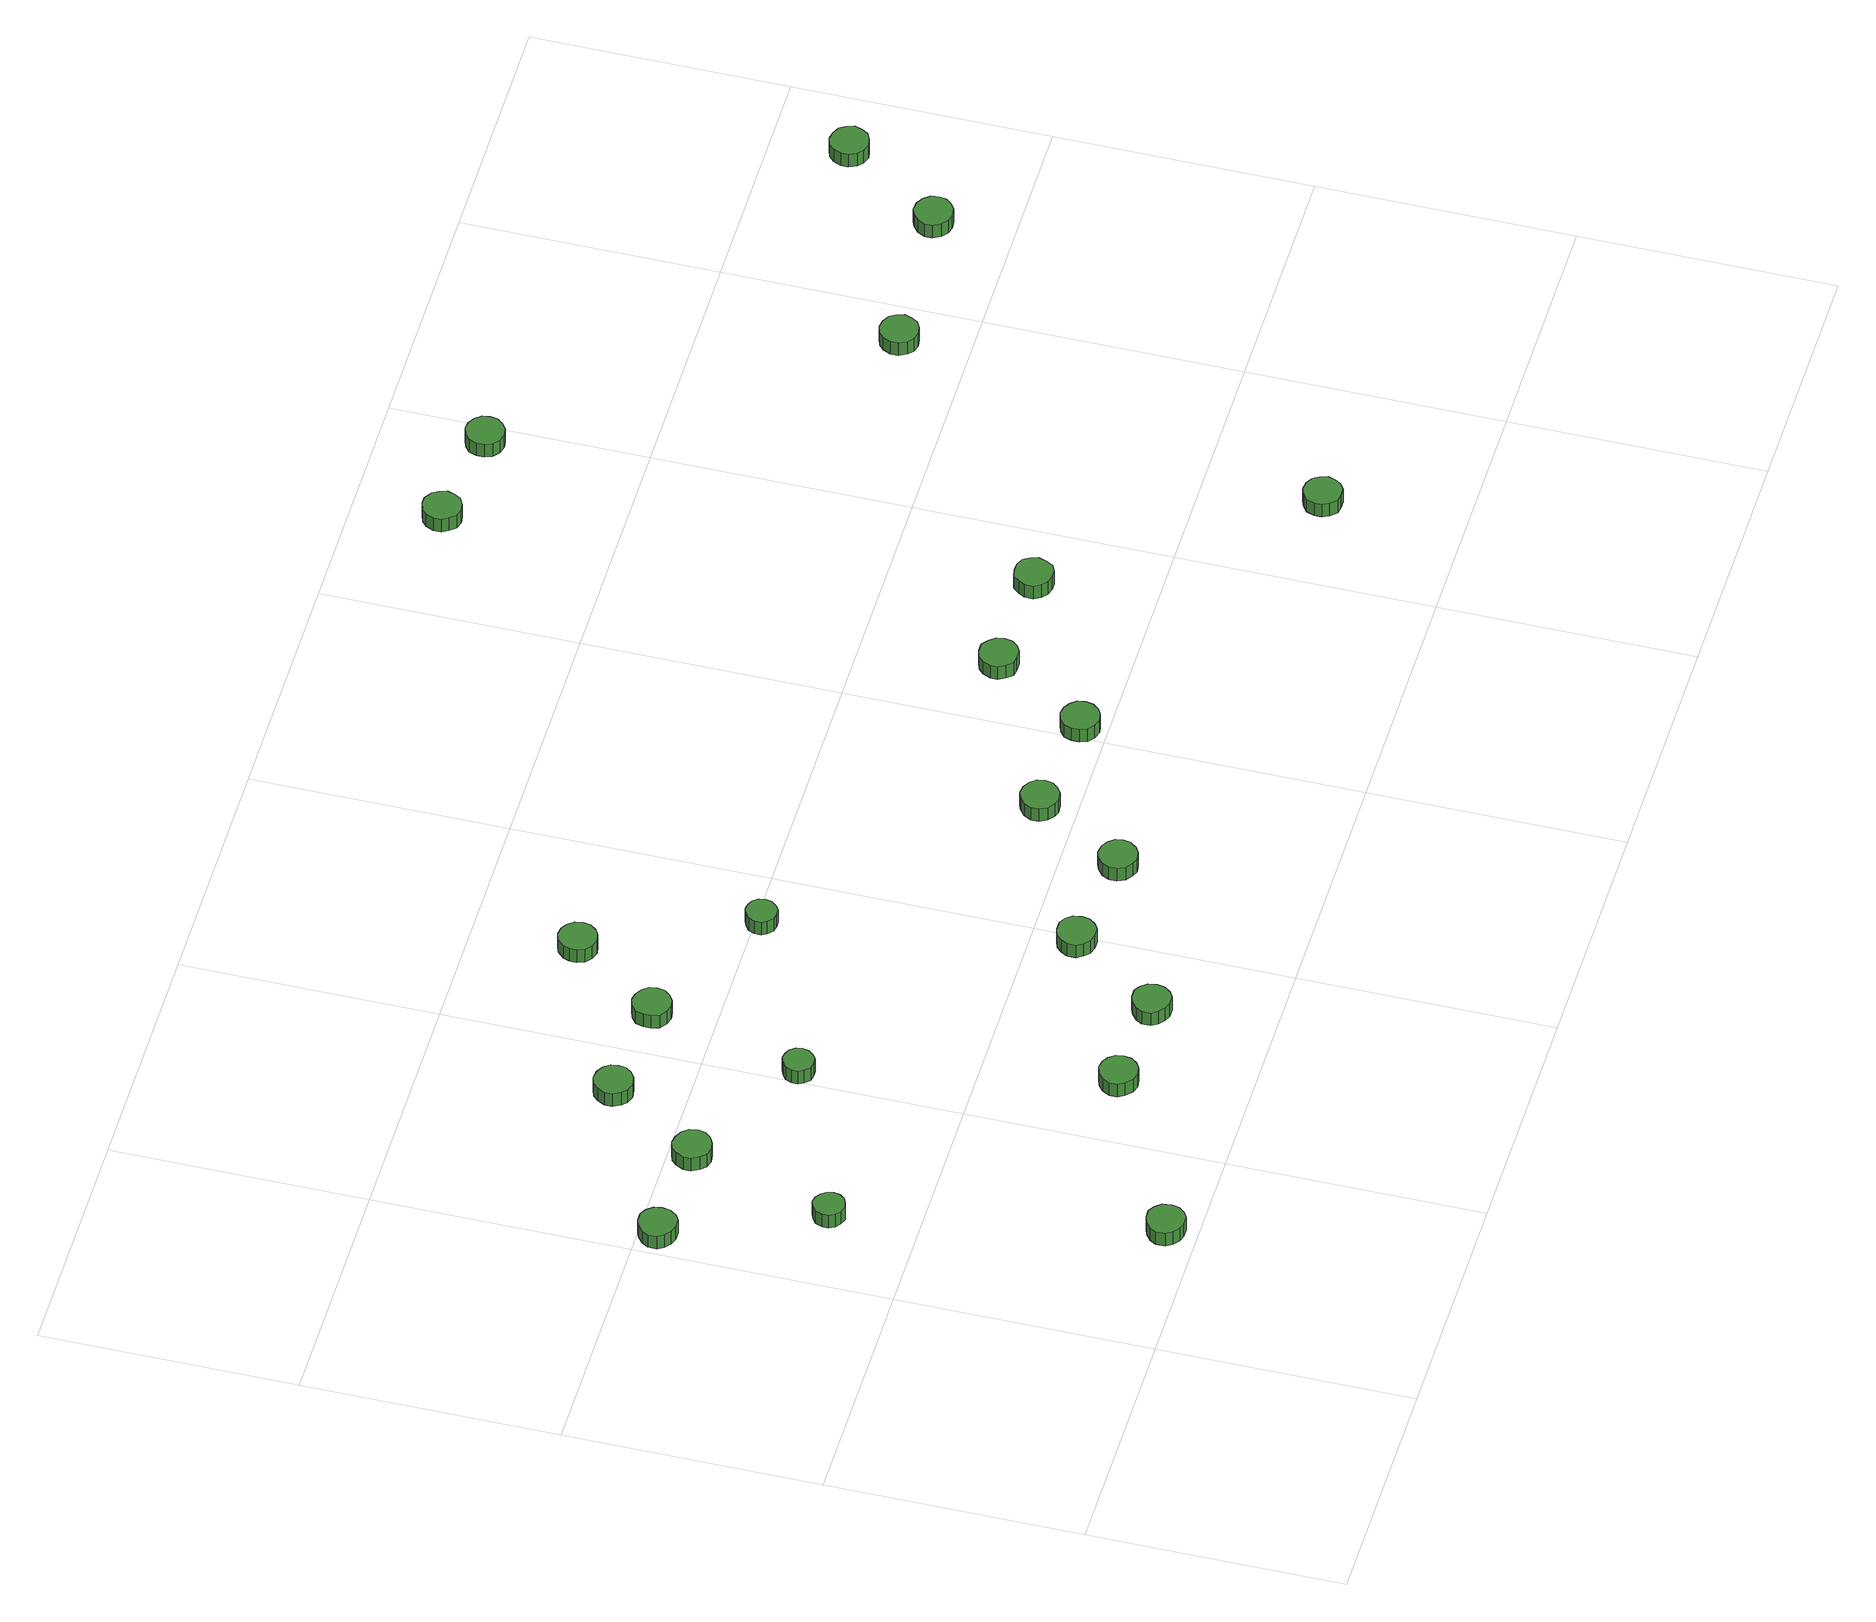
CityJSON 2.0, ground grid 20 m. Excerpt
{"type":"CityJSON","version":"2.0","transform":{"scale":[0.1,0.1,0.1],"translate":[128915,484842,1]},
"CityObjects":{
"tree1":{"type":"SolitaryVegetationObject","attributes":{"function":"something"},"geometry":[{"type":"MultiSurface","lod":"1","boundaries":[[[0,1,2,3,4,5,6,7,8,9,10,11,12,13,14]],[[15,16,17,18,19,20,21,22,23,24,25,26,27,28,29]],[[0,29,28,1]],[[1,28,27,2]],[[2,27,26,3]],[[3,26,25,4]],[[4,25,24,5]],[[5,24,23,6]],[[6,23,22,7]],[[7,22,21,8]],[[8,21,20,9]],[[9,20,19,10]],[[10,19,18,11]],[[11,18,17,12]],[[12,17,16,13]],[[13,16,15,14]],[[14,15,29,0]]]}]},
"tree2":{"type":"SolitaryVegetationObject","attributes":{"function":"something"},"geometry":[{"type":"MultiSurface","lod":"1","boundaries":[[[30,31,32,33,34,35,36,37,38,39,40,41,42,43,44]],[[45,46,47,48,49,50,51,52,53,54,55,56,57,58,59]],[[30,59,58,31]],[[31,58,57,32]],[[32,57,56,33]],[[33,56,55,34]],[[34,55,54,35]],[[35,54,53,36]],[[36,53,52,37]],[[37,52,51,38]],[[38,51,50,39]],[[39,50,49,40]],[[40,49,48,41]],[[41,48,47,42]],[[42,47,46,43]],[[43,46,45,44]],[[44,45,59,30]]]}]},
"tree3":{"type":"SolitaryVegetationObject","attributes":{"function":"something"},"geometry":[{"type":"MultiSurface","lod":"1","boundaries":[[[60,61,62,63,64,65,66,67,68,69,70,71,72,73,74]],[[75,76,77,78,79,80,81,82,83,84,85,86,87,88,89]],[[60,89,88,61]],[[61,88,87,62]],[[62,87,86,63]],[[63,86,85,64]],[[64,85,84,65]],[[65,84,83,66]],[[66,83,82,67]],[[67,82,81,68]],[[68,81,80,69]],[[69,80,79,70]],[[70,79,78,71]],[[71,78,77,72]],[[72,77,76,73]],[[73,76,75,74]],[[74,75,89,60]]]}]},
"tree4":{"type":"SolitaryVegetationObject","attributes":{"function":"something"},"geometry":[{"type":"MultiSurface","lod":"1","boundaries":[[[90,91,92,93,94,95,96,97,98,99,100,101,102,103,104]],[[105,106,107,108,109,110,111,112,113,114,115,116,117,118,119]],[[90,119,118,91]],[[91,118,117,92]],[[92,117,116,93]],[[93,116,115,94]],[[94,115,114,95]],[[95,114,113,96]],[[96,113,112,97]],[[97,112,111,98]],[[98,111,110,99]],[[99,110,109,100]],[[100,109,108,101]],[[101,108,107,102]],[[102,107,106,103]],[[103,106,105,104]],[[104,105,119,90]]]}]},
"tree5":{"type":"SolitaryVegetationObject","attributes":{"function":"something"},"geometry":[{"type":"MultiSurface","lod":"1","boundaries":[[[120,121,122,123,124,125,126,127,128,129,130,131,132,133,134]],[[135,136,137,138,139,140,141,142,143,144,145,146,147,148,149]],[[120,149,148,121]],[[121,148,147,122]],[[122,147,146,123]],[[123,146,145,124]],[[124,145,144,125]],[[125,144,143,126]],[[126,143,142,127]],[[127,142,141,128]],[[128,141,140,129]],[[129,140,139,130]],[[130,139,138,131]],[[131,138,137,132]],[[132,137,136,133]],[[133,136,135,134]],[[134,135,149,120]]]}]},
"tree6":{"type":"SolitaryVegetationObject","attributes":{"function":"something"},"geometry":[{"type":"MultiSurface","lod":"1","boundaries":[[[150,151,152,153,154,155,156,157,158,159,160,161,162,163,164]],[[165,166,167,168,169,170,171,172,173,174,175,176,177,178,179]],[[150,179,178,151]],[[151,178,177,152]],[[152,177,176,153]],[[153,176,175,154]],[[154,175,174,155]],[[155,174,173,156]],[[156,173,172,157]],[[157,172,171,158]],[[158,171,170,159]],[[159,170,169,160]],[[160,169,168,161]],[[161,168,167,162]],[[162,167,166,163]],[[163,166,165,164]],[[164,165,179,150]]]}]},
"tree7":{"type":"SolitaryVegetationObject","attributes":{"function":"something"},"geometry":[{"type":"MultiSurface","lod":"1","boundaries":[[[180,181,182,183,184,185,186,187,188,189,190,191,192,193,194]],[[195,196,197,198,199,200,201,202,203,204,205,206,207,208,209]],[[180,209,208,181]],[[181,208,207,182]],[[182,207,206,183]],[[183,206,205,184]],[[184,205,204,185]],[[185,204,203,186]],[[186,203,202,187]],[[187,202,201,188]],[[188,201,200,189]],[[189,200,199,190]],[[190,199,198,191]],[[191,198,197,192]],[[192,197,196,193]],[[193,196,195,194]],[[194,195,209,180]]]}]},
"tree8":{"type":"SolitaryVegetationObject","attributes":{"function":"something"},"geometry":[{"type":"MultiSurface","lod":"1","boundaries":[[[210,211,212,213,214,215,216,217,218,219,220,221,222,223,224]],[[225,226,227,228,229,230,231,232,233,234,235,236,237,238,239]],[[210,239,238,211]],[[211,238,237,212]],[[212,237,236,213]],[[213,236,235,214]],[[214,235,234,215]],[[215,234,233,216]],[[216,233,232,217]],[[217,232,231,218]],[[218,231,230,219]],[[219,230,229,220]],[[220,229,228,221]],[[221,228,227,222]],[[222,227,226,223]],[[223,226,225,224]],[[224,225,239,210]]]}]},
"tree9":{"type":"SolitaryVegetationObject","attributes":{"function":"something"},"geometry":[{"type":"MultiSurface","lod":"1","boundaries":[[[240,241,242,243,244,245,246,247,248,249,250,251,252,253,254]],[[255,256,257,258,259,260,261,262,263,264,265,266,267,268,269]],[[240,269,268,241]],[[241,268,267,242]],[[242,267,266,243]],[[243,266,265,244]],[[244,265,264,245]],[[245,264,263,246]],[[246,263,262,247]],[[247,262,261,248]],[[248,261,260,249]],[[249,260,259,250]],[[250,259,258,251]],[[251,258,257,252]],[[252,257,256,253]],[[253,256,255,254]],[[254,255,269,240]]]}]},
"tree10":{"type":"SolitaryVegetationObject","attributes":{"function":"something"},"geometry":[{"type":"MultiSurface","lod":"1","boundaries":[[[270,271,272,273,274,275,276,277,278,279,280,281,282,283,284]],[[285,286,287,288,289,290,291,292,293,294,295,296,297,298,299]],[[270,299,298,271]],[[271,298,297,272]],[[272,297,296,273]],[[273,296,295,274]],[[274,295,294,275]],[[275,294,293,276]],[[276,293,292,277]],[[277,292,291,278]],[[278,291,290,279]],[[279,290,289,280]],[[280,289,288,281]],[[281,288,287,282]],[[282,287,286,283]],[[283,286,285,284]],[[284,285,299,270]]]}]},
"tree11":{"type":"SolitaryVegetationObject","attributes":{"function":"something"},"geometry":[{"type":"MultiSurface","lod":"1","boundaries":[[[300,301,302,303,304,305,306,307,308,309,310,311,312,313,314]],[[315,316,317,318,319,320,321,322,323,324,325,326,327,328,329]],[[300,329,328,301]],[[301,328,327,302]],[[302,327,326,303]],[[303,326,325,304]],[[304,325,324,305]],[[305,324,323,306]],[[306,323,322,307]],[[307,322,321,308]],[[308,321,320,309]],[[309,320,319,310]],[[310,319,318,311]],[[311,318,317,312]],[[312,317,316,313]],[[313,316,315,314]],[[314,315,329,300]]]}]},
"tree12":{"type":"SolitaryVegetationObject","attributes":{"function":"something"},"geometry":[{"type":"MultiSurface","lod":"1","boundaries":[[[330,331,332,333,334,335,336,337,338,339,340,341,342,343,344]],[[345,346,347,348,349,350,351,352,353,354,355,356,357,358,359]],[[330,359,358,331]],[[331,358,357,332]],[[332,357,356,333]],[[333,356,355,334]],[[334,355,354,335]],[[335,354,353,336]],[[336,353,352,337]],[[337,352,351,338]],[[338,351,350,339]],[[339,350,349,340]],[[340,349,348,341]],[[341,348,347,342]],[[342,347,346,343]],[[343,346,345,344]],[[344,345,359,330]]]}]},
"tree13":{"type":"SolitaryVegetationObject","attributes":{"function":"something"},"geometry":[{"type":"MultiSurface","lod":"1","boundaries":[[[360,361,362,363,364,365,366,367,368,369,370,371,372,373,374]],[[375,376,377,378,379,380,381,382,383,384,385,386,387,388,389]],[[360,389,388,361]],[[361,388,387,362]],[[362,387,386,363]],[[363,386,385,364]],[[364,385,384,365]],[[365,384,383,366]],[[366,383,382,367]],[[367,382,381,368]],[[368,381,380,369]],[[369,380,379,370]],[[370,379,378,371]],[[371,378,377,372]],[[372,377,376,373]],[[373,376,375,374]],[[374,375,389,360]]]}]},
"tree14":{"type":"SolitaryVegetationObject","attributes":{"function":"something"},"geometry":[{"type":"MultiSurface","lod":"1","boundaries":[[[390,391,392,393,394,395,396,397,398,399,400,401,402,403,404]],[[405,406,407,408,409,410,411,412,413,414,415,416,417,418,419]],[[390,419,418,391]],[[391,418,417,392]],[[392,417,416,393]],[[393,416,415,394]],[[394,415,414,395]],[[395,414,413,396]],[[396,413,412,397]],[[397,412,411,398]],[[398,411,410,399]],[[399,410,409,400]],[[400,409,408,401]],[[401,408,407,402]],[[402,407,406,403]],[[403,406,405,404]],[[404,405,419,390]]]}]},
"tree15":{"type":"SolitaryVegetationObject","attributes":{"function":"something"},"geometry":[{"type":"MultiSurface","lod":"1","boundaries":[[[420,421,422,423,424,425,426,427,428,429,430,431,432,433,434]],[[435,436,437,438,439,440,441,442,443,444,445,446,447,448,449]],[[420,449,448,421]],[[421,448,447,422]],[[422,447,446,423]],[[423,446,445,424]],[[424,445,444,425]],[[425,444,443,426]],[[426,443,442,427]],[[427,442,441,428]],[[428,441,440,429]],[[429,440,439,430]],[[430,439,438,431]],[[431,438,437,432]],[[432,437,436,433]],[[433,436,435,434]],[[434,435,449,420]]]}]},
"tree16":{"type":"SolitaryVegetationObject","attributes":{"function":"something"},"geometry":[{"type":"MultiSurface","lod":"1","boundaries":[[[450,451,452,453,454,455,456,457,458,459,460,461,462,463,464]],[[465,466,467,468,469,470,471,472,473,474,475,476,477,478,479]],[[450,479,478,451]],[[451,478,477,452]],[[452,477,476,453]],[[453,476,475,454]],[[454,475,474,455]],[[455,474,473,456]],[[456,473,472,457]],[[457,472,471,458]],[[458,471,470,459]],[[459,470,469,460]],[[460,469,468,461]],[[461,468,467,462]],[[462,467,466,463]],[[463,466,465,464]],[[464,465,479,450]]]}]},
"tree17":{"type":"SolitaryVegetationObject","attributes":{"function":"something"},"geometry":[{"type":"MultiSurface","lod":"1","boundaries":[[[480,481,482,483,484,485,486,487,488,489,490,491,492,493,494]],[[495,496,497,498,499,500,501,502,503,504,505,506,507,508,509]],[[480,509,508,481]],[[481,508,507,482]],[[482,507,506,483]],[[483,506,505,484]],[[484,505,504,485]],[[485,504,503,486]],[[486,503,502,487]],[[487,502,501,488]],[[488,501,500,489]],[[489,500,499,490]],[[490,499,498,491]],[[491,498,497,492]],[[492,497,496,493]],[[493,496,495,494]],[[494,495,509,480]]]}]},
"tree18":{"type":"SolitaryVegetationObject","attributes":{"function":"something"},"geometry":[{"type":"MultiSurface","lod":"1","boundaries":[[[510,511,512,513,514,515,516,517,518,519,520,521,522,523,524]],[[525,526,527,528,529,530,531,532,533,534,535,536,537,538,539]],[[510,539,538,511]],[[511,538,537,512]],[[512,537,536,513]],[[513,536,535,514]],[[514,535,534,515]],[[515,534,533,516]],[[516,533,532,517]],[[517,532,531,518]],[[518,531,530,519]],[[519,530,529,520]],[[520,529,528,521]],[[521,528,527,522]],[[522,527,526,523]],[[523,526,525,524]],[[524,525,539,510]]]}]},
"tree19":{"type":"SolitaryVegetationObject","attributes":{"function":"something"},"geometry":[{"type":"MultiSurface","lod":"1","boundaries":[[[540,541,542,543,544,545,546,547,548,549,550,551,552,553,554]],[[555,556,557,558,559,560,561,562,563,564,565,566,567,568,569]],[[540,569,568,541]],[[541,568,567,542]],[[542,567,566,543]],[[543,566,565,544]],[[544,565,564,545]],[[545,564,563,546]],[[546,563,562,547]],[[547,562,561,548]],[[548,561,560,549]],[[549,560,559,550]],[[550,559,558,551]],[[551,558,557,552]],[[552,557,556,553]],[[553,556,555,554]],[[554,555,569,540]]]}]},
"tree20":{"type":"SolitaryVegetationObject","attributes":{"function":"something"},"geometry":[{"type":"MultiSurface","lod":"1","boundaries":[[[570,571,572,573,574,575,576,577,578,579,580,581,582,583,584]],[[585,586,587,588,589,590,591,592,593,594,595,596,597,598,599]],[[570,599,598,571]],[[571,598,597,572]],[[572,597,596,573]],[[573,596,595,574]],[[574,595,594,575]],[[575,594,593,576]],[[576,593,592,577]],[[577,592,591,578]],[[578,591,590,579]],[[579,590,589,580]],[[580,589,588,581]],[[581,588,587,582]],[[582,587,586,583]],[[583,586,585,584]],[[584,585,599,570]]]}]},
"tree21":{"type":"SolitaryVegetationObject","attributes":{"function":"something"},"geometry":[{"type":"MultiSurface","lod":"1","boundaries":[[[600,601,602,603,604,605,606,607,608,609,610,611,612,613,614]],[[615,616,617,618,619,620,621,622,623,624,625,626,627,628,629]],[[600,629,628,601]],[[601,628,627,602]],[[602,627,626,603]],[[603,626,625,604]],[[604,625,624,605]],[[605,624,623,606]],[[606,623,622,607]],[[607,622,621,608]],[[608,621,620,609]],[[609,620,619,610]],[[610,619,618,611]],[[611,618,617,612]],[[612,617,616,613]],[[613,616,615,614]],[[614,615,629,600]]]}]},
"tree22":{"type":"SolitaryVegetationObject","attributes":{"function":"something"},"geometry":[{"type":"MultiSurface","lod":"1","boundaries":[[[630,631,632,633,634,635,636,637,638,639,640,641,642,643,644]],[[645,646,647,648,649,650,651,652,653,654,655,656,657,658,659]],[[630,659,658,631]],[[631,658,657,632]],[[632,657,656,633]],[[633,656,655,634]],[[634,655,654,635]],[[635,654,653,636]],[[636,653,652,637]],[[637,652,651,638]],[[638,651,650,639]],[[639,650,649,640]],[[640,649,648,641]],[[641,648,647,642]],[[642,647,646,643]],[[643,646,645,644]],[[644,645,659,630]]]}]},
"tree23":{"type":"SolitaryVegetationObject","attributes":{"function":"something"},"geometry":[{"type":"MultiSurface","lod":"1","boundaries":[[[660,661,662,663,664,665,666,667,668,669,670,671,672,673,674]],[[675,676,677,678,679,680,681,682,683,684,685,686,687,688,689]],[[660,689,688,661]],[[661,688,687,662]],[[662,687,686,663]],[[663,686,685,664]],[[664,685,684,665]],[[665,684,683,666]],[[666,683,682,667]],[[667,682,681,668]],[[668,681,680,669]],[[669,680,679,670]],[[670,679,678,671]],[[671,678,677,672]],[[672,677,676,673]],[[673,676,675,674]],[[674,675,689,660]]]}]}
},
"vertices":[
[136,24,15],[135,31,15],[131,36,15],[126,39,15],[119,39,15],[114,37,15],[109,33,15],[106,28,15],[106,21,15],[109,16,15],[114,12,15],[119,10,15],[126,10,15],[131,13,15],[135,18,15],[135,18,2],[131,13,2],[126,10,2],[119,10,2],[114,12,2],[109,16,2],[106,21,2],[106,28,2],[109,33,2],[114,37,2],[119,39,2],[126,39,2],[131,36,2],[135,31,2],[136,24,2],
[35,386,16],[34,392,16],[30,397,16],[25,400,16],[18,400,16],[13,398,16],[8,394,16],[5,389,16],[5,382,16],[8,377,16],[13,373,16],[18,371,16],[25,371,16],[30,374,16],[34,379,16],[34,379,3],[30,374,3],[25,371,3],[18,371,3],[13,373,3],[8,377,3],[5,382,3],[5,389,3],[8,394,3],[13,398,3],[18,400,3],[25,400,3],[30,397,3],[34,392,3],[35,386,3],
[84,268,15],[83,273,15],[80,277,15],[76,280,15],[71,281,15],[66,279,15],[62,276,15],[60,271,15],[60,266,15],[62,261,15],[66,258,15],[71,256,15],[76,257,15],[80,259,15],[83,263,15],[83,263,2],[80,259,2],[76,257,2],[71,256,2],[66,258,2],[62,261,2],[60,266,2],[60,271,2],[62,276,2],[66,279,2],[71,281,2],[76,280,2],[80,277,2],[83,273,2],[84,268,2],
[121,382,15],[120,388,15],[116,393,15],[110,396,15],[104,397,15],[98,395,15],[94,391,15],[91,385,15],[91,379,15],[94,373,15],[98,369,15],[104,367,15],[110,368,15],[116,371,15],[120,376,15],[120,376,2],[116,371,2],[110,368,2],[104,367,2],[98,369,2],[94,373,2],[91,379,2],[91,385,2],[94,391,2],[98,395,2],[104,397,2],[110,396,2],[116,393,2],[120,388,2],[121,382,2],
[169,455,17],[168,461,17],[164,466,17],[159,469,17],[152,470,17],[146,468,17],[142,464,17],[139,458,17],[139,452,17],[142,446,17],[146,442,17],[152,440,17],[159,441,17],[164,444,17],[168,449,17],[168,449,4],[164,444,4],[159,441,4],[152,440,4],[146,442,4],[142,446,4],[139,452,4],[139,458,4],[142,464,4],[146,468,4],[152,470,4],[159,469,4],[164,466,4],[168,461,4],[169,455,4],
[276,98,16],[275,104,16],[271,109,16],[266,112,16],[260,113,16],[254,111,16],[249,107,16],[246,101,16],[246,95,16],[249,90,16],[254,85,16],[260,83,16],[266,84,16],[271,87,16],[275,92,16],[275,92,3],[271,87,3],[266,84,3],[260,83,3],[254,85,3],[249,90,3],[246,95,3],[246,101,3],[249,107,3],[254,111,3],[260,113,3],[266,112,3],[271,109,3],[275,104,3],[276,98,3],
[222,329,16],[221,334,16],[218,338,16],[214,340,16],[209,341,16],[204,339,16],[200,336,16],[198,331,16],[198,326,16],[200,322,16],[204,318,16],[209,317,16],[214,317,16],[218,320,16],[221,324,16],[221,324,3],[218,320,3],[214,317,3],[209,317,3],[204,318,3],[200,322,3],[198,326,3],[198,331,3],[200,336,3],[204,339,3],[209,341,3],[214,340,3],[218,338,3],[221,334,3],[222,329,3],
[353,93,17],[352,100,17],[348,105,17],[343,108,17],[336,108,17],[331,106,17],[326,102,17],[323,97,17],[323,90,17],[326,85,17],[331,81,17],[336,79,17],[343,79,17],[348,82,17],[352,87,17],[352,87,4],[348,82,4],[343,79,4],[336,79,4],[331,81,4],[326,85,4],[323,90,4],[323,97,4],[326,102,4],[331,106,4],[336,108,4],[343,108,4],[348,105,4],[352,100,4],[353,93,4],
[256,449,15],[255,455,15],[251,460,15],[246,463,15],[240,464,15],[234,462,15],[229,458,15],[227,452,15],[227,446,15],[229,440,15],[234,436,15],[240,434,15],[246,435,15],[251,438,15],[255,443,15],[255,443,2],[251,438,2],[246,435,2],[240,434,2],[234,436,2],[229,440,2],[227,446,2],[227,452,2],[229,458,2],[234,462,2],[240,464,2],[246,463,2],[251,460,2],[255,455,2],[256,449,2],
[408,165,16],[407,172,16],[403,177,16],[398,180,16],[391,180,16],[385,178,16],[381,174,16],[378,169,16],[378,162,16],[381,157,16],[385,153,16],[391,151,16],[398,151,16],[403,154,16],[407,159,16],[407,159,3],[403,154,3],[398,151,3],[391,151,3],[385,153,3],[381,157,3],[378,162,3],[378,169,3],[381,174,3],[385,178,3],[391,180,3],[398,180,3],[403,177,3],[407,172,3],[408,165,3],
[306,519,17],[305,525,17],[301,530,17],[296,533,17],[290,534,17],[284,532,17],[279,527,17],[277,522,17],[277,516,17],[279,510,17],[284,506,17],[290,504,17],[296,505,17],[301,508,17],[305,513,17],[305,513,4],[301,508,4],[296,505,4],[290,504,4],[284,506,4],[279,510,4],[277,516,4],[277,522,4],[279,527,4],[284,532,4],[290,534,4],[296,533,4],[301,530,4],[305,525,4],[306,519,4],
[363,395,18],[362,400,18],[359,404,18],[355,406,18],[350,407,18],[345,405,18],[341,402,18],[339,397,18],[339,392,18],[341,388,18],[345,384,18],[350,383,18],[355,383,18],[359,386,18],[362,390,18],[362,390,5],[359,386,5],[355,383,5],[350,383,5],[345,384,5],[341,388,5],[339,392,5],[339,397,5],[341,402,5],[345,405,5],[350,407,5],[355,406,5],[359,404,5],[362,400,5],[363,395,5],
[491,156,18],[490,162,18],[486,167,18],[481,170,18],[474,171,18],[469,169,18],[464,165,18],[461,159,18],[461,153,18],[464,147,18],[469,143,18],[474,141,18],[481,142,18],[486,145,18],[490,150,18],[490,150,5],[486,145,5],[481,142,5],[474,141,5],[469,143,5],[464,147,5],[461,153,5],[461,159,5],[464,165,5],[469,169,5],[474,171,5],[481,170,5],[486,167,5],[490,162,5],[491,156,5],
[537,228,17],[536,234,17],[532,239,17],[527,242,17],[520,243,17],[515,241,17],[510,237,17],[507,231,17],[507,225,17],[510,219,17],[515,215,17],[520,213,17],[527,214,17],[532,217,17],[536,222,17],[536,222,4],[532,217,4],[527,214,4],[520,213,4],[515,215,4],[510,219,4],[507,225,4],[507,231,4],[510,237,4],[515,241,4],[520,243,4],[527,242,4],[532,239,4],[536,234,4],[537,228,4],
[622,220,19],[621,226,19],[617,231,19],[612,234,19],[606,235,19],[600,233,19],[595,229,19],[593,223,19],[593,217,19],[595,211,19],[600,207,19],[606,205,19],[612,206,19],[617,209,19],[621,214,19],[621,214,6],[617,209,6],[612,206,6],[606,205,6],[600,207,6],[595,211,6],[593,217,6],[593,223,6],[595,229,6],[600,233,6],[606,235,6],[612,234,6],[617,231,6],[621,226,6],[622,220,6],
[671,295,18],[670,301,18],[666,306,18],[661,310,18],[654,310,18],[648,308,18],[644,304,18],[641,298,18],[641,292,18],[644,287,18],[648,282,18],[654,281,18],[661,281,18],[666,284,18],[670,289,18],[670,289,5],[666,284,5],[661,281,5],[654,281,5],[648,282,5],[644,287,5],[641,292,5],[641,298,5],[644,304,5],[648,308,5],[654,310,5],[661,310,5],[666,306,5],[670,301,5],[671,295,5],
[757,292,20],[755,298,20],[752,303,20],[746,306,20],[740,306,20],[734,305,20],[730,300,20],[727,295,20],[727,288,20],[730,283,20],[734,279,20],[740,277,20],[746,277,20],[752,280,20],[755,286,20],[755,286,7],[752,280,7],[746,277,7],[740,277,7],[734,279,7],[730,283,7],[727,288,7],[727,295,7],[730,300,7],[734,305,7],[740,306,7],[746,306,7],[752,303,7],[755,298,7],[757,292,7],
[888,106,26],[886,112,26],[883,117,26],[878,120,26],[871,121,26],[866,119,26],[861,115,26],[859,109,26],[859,103,26],[861,98,26],[866,93,26],[871,92,26],[878,92,26],[883,95,26],[886,100,26],[886,100,13],[883,95,13],[878,92,13],[871,92,13],[866,93,13],[861,98,13],[859,103,13],[859,109,13],[861,115,13],[866,119,13],[871,121,13],[878,120,13],[883,117,13],[886,112,13],[888,106,13],
[711,731,20],[709,737,20],[706,742,20],[700,746,20],[694,746,20],[688,744,20],[684,740,20],[681,734,20],[681,728,20],[684,723,20],[688,718,20],[694,716,20],[700,717,20],[706,720,20],[709,725,20],[709,725,7],[706,720,7],[700,717,7],[694,716,7],[688,718,7],[684,723,7],[681,728,7],[681,734,7],[684,740,7],[688,744,7],[694,746,7],[700,746,7],[706,742,7],[709,737,7],[711,731,7],
[795,721,19],[794,727,19],[790,732,19],[785,735,19],[779,736,19],[773,734,19],[768,730,19],[766,724,19],[766,718,19],[768,712,19],[773,708,19],[779,706,19],[785,707,19],[790,710,19],[794,715,19],[794,715,6],[790,710,6],[785,707,6],[779,706,6],[773,708,6],[768,712,6],[766,718,6],[766,724,6],[768,730,6],[773,734,6],[779,736,6],[785,735,6],[790,732,6],[794,727,6],[795,721,6],
[976,453,20],[974,459,20],[971,464,20],[965,467,20],[959,468,20],[953,466,20],[949,462,20],[946,456,20],[946,450,20],[949,444,20],[953,440,20],[959,438,20],[965,439,20],[971,442,20],[974,447,20],[974,447,7],[971,442,7],[965,439,7],[959,438,7],[953,440,7],[949,444,7],[946,450,7],[946,456,7],[949,462,7],[953,466,7],[959,468,7],[965,467,7],[971,464,7],[974,459,7],[976,453,7],
[1099,460,22],[1098,466,22],[1094,471,22],[1089,474,22],[1082,475,22],[1077,473,22],[1072,469,22],[1069,463,22],[1069,457,22],[1072,451,22],[1077,447,22],[1082,445,22],[1089,446,22],[1094,449,22],[1098,454,22],[1098,454,9],[1094,449,9],[1089,446,9],[1082,445,9],[1077,447,9],[1072,451,9],[1069,457,9],[1069,463,9],[1072,469,9],[1077,473,9],[1082,475,9],[1089,474,9],[1094,471,9],[1098,466,9],[1099,460,9],
[1155,539,21],[1153,545,21],[1150,550,21],[1144,553,21],[1138,554,21],[1132,552,21],[1128,548,21],[1125,542,21],[1125,536,21],[1128,530,21],[1132,526,21],[1138,524,21],[1144,525,21],[1150,528,21],[1153,533,21],[1153,533,8],[1150,528,8],[1144,525,8],[1138,524,8],[1132,526,8],[1128,530,8],[1125,536,8],[1125,542,8],[1128,548,8],[1132,552,8],[1138,554,8],[1144,553,8],[1150,550,8],[1153,545,8],[1155,539,8]
]}
